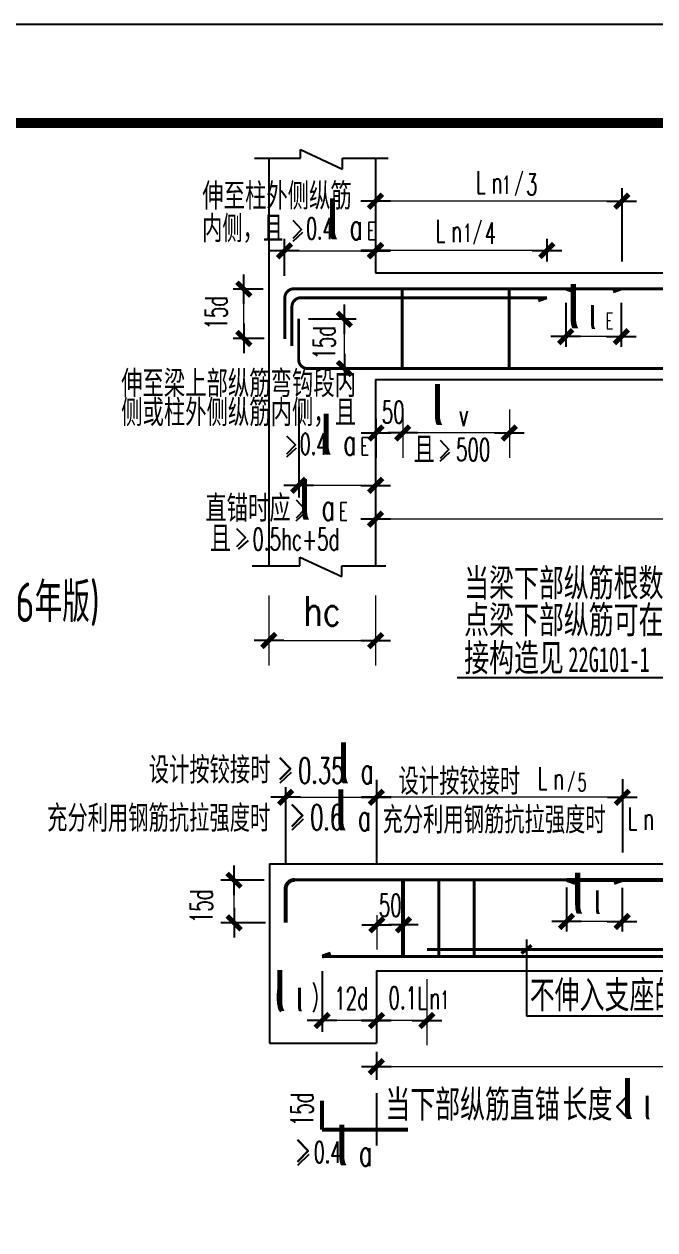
# Model space of a CAD drawing. Extents: x 250899 to 636064, y 268083 to 317384.
# Drawn here: x 402020 to 408401, y 301534 to 313733 of the extents above; entities that cross this region are included whole.
import ezdxf

# ---------------------------------------------------------------- set-up
doc = ezdxf.new("R2010")
doc.units = 0
doc.header["$LTSCALE"] = 1000
doc.header["$MEASUREMENT"] = 0
for name, color, linetype in [('PUB_DIM', 3, 'Continuous'), ('PUB_TITLE', 4, 'Continuous'), ('TEXT', 7, 'Continuous'), ('文字', 7, 'Continuous'), ('标注', 3, 'Continuous'), ('轮廓', 2, 'Continuous'), ('钢筋1', 1, 'Continuous')]:
    doc.layers.add(name, color=color, linetype=linetype)
doc.layers.add('Z-详图标注', color=3, linetype='Continuous', lineweight=18)
doc.styles.add('_HZTXT', font='gs_txt.shx', dxfattribs={"width": 0.8, "bigfont": 'gs_hztxt.shx'})
doc.styles.add('_SIMPLEX', font='SIMPLEX.shx', dxfattribs={"width": 0.711111})
doc.styles.add('_THZTXT', font='txt.shx', dxfattribs={"width": 0.8, "height": 400, "bigfont": 'hztxt.shx'})
doc.styles.add('_TXT', font='TXT', dxfattribs={"width": 1.028571})
doc.styles.add('BW_Rein', font='Tssdeng.shx', dxfattribs={"width": 0.7, "bigfont": 'hztxt.shx'})
doc.styles.add('DIM_FONT', font='SIMPLEX.shx', dxfattribs={"width": 0.8})
doc.dimstyles.new('AXIS', dxfattribs={"dimtxt": 300, "dimasz": 1, "dimexe": 250, "dimexo": 300, "dimgap": 150, "dimtad": 1, "dimdec": 0, "dimzin": 0, "dimdsep": 46, "dimtxsty": 'DIM_FONT', "dimblk": '_DIMX', "dimcen": 0.9, "dimse1": 1, "dimse2": 1, "dimclrt": 7, "dimadec": 0, "dimazin": 0, "dimtfac": 1, "dimtdec": 0, "dimtix": 1, "dimtmove": 2, "dimatfit": 3, "dimldrblk": '_DIMX', "dimfxl": 1, "dimtolj": 1, "dimtzin": 0, "dimarcsym": 0})
doc.dimstyles.new('DIMB', dxfattribs={"dimtxt": 300, "dimasz": 1, "dimexe": 250, "dimexo": 300, "dimgap": 150, "dimtad": 1, "dimdec": 0, "dimzin": 0, "dimdsep": 46, "dimtxsty": 'DIM_FONT', "dimblk": '_DIMX', "dimcen": 0, "dimse2": 1, "dimclrt": 7, "dimadec": 0, "dimazin": 0, "dimtfac": 1, "dimtdec": 0, "dimtix": 1, "dimtmove": 2, "dimatfit": 3, "dimldrblk": '_DIMX', "dimfxl": 1, "dimtolj": 1, "dimtzin": 0, "dimarcsym": 0})
doc.dimstyles.new('DIMN', dxfattribs={"dimtxt": 300, "dimasz": 1, "dimexe": 250, "dimexo": 300, "dimgap": 150, "dimtad": 1, "dimdec": 0, "dimzin": 0, "dimdsep": 46, "dimtxsty": 'DIM_FONT', "dimblk": '_DIMX', "dimcen": 0.9, "dimclrt": 7, "dimadec": 0, "dimazin": 0, "dimtfac": 1, "dimtdec": 0, "dimtix": 1, "dimtmove": 2, "dimatfit": 3, "dimldrblk": '_DIMX', "dimfxl": 1, "dimtolj": 1, "dimtzin": 0, "dimarcsym": 0})

# ---------------------------------------------------------------- blocks, each defined once
blk = doc.blocks.new('_DIMX')
blk.add_line((-150, 0), (150, 0))
at = {"const_width": 50}
blk.add_lwpolyline([(-70, -70), (70, 70)], dxfattribs=at)
blk = doc.blocks.new('*D16')
at = {"layer": 'Defpoints', "color": 0, "transparency": 16777216}
for p in [(3312, 3667), (3823, 3667), (3312, 2948)]:
    blk.add_point(p, dxfattribs=at)
at = {"layer": 'PUB_DIM', "color": 0, "lineweight": -2, "transparency": 16777216}
for p, q in [((3823, 3367), (3823, 2698)), ((3822, 2948), (3313, 2948))]:
    blk.add_line(p, q, dxfattribs=at)
at = {"layer": 'PUB_DIM', "color": 0, "lineweight": -2, "transparency": 16777216, "rotation": 180}
blk.add_blockref('_DIMX', (3312, 2948), dxfattribs=at)
at = {"layer": 'PUB_DIM', "color": 0, "lineweight": -2, "transparency": 16777216}
blk.add_blockref('_DIMX', (3823, 2948), dxfattribs=at)
blk = doc.blocks.new('*D19')
at = {"layer": 'Defpoints', "color": 0, "transparency": 16777216}
for p in [(2988, 10043), (3109, 10043), (3109, 9544)]:
    blk.add_point(p, dxfattribs=at)
at = {"layer": '标注', "color": 0, "lineweight": -2, "transparency": 16777216}
blk.add_line((2988, 9545), (2988, 10042), dxfattribs=at)
for p, rotation in [((2988, 10043), 90), ((2988, 9544), 270)]:
    blk.add_blockref('_DIMX', p, dxfattribs=dict(at, rotation=rotation))
blk = doc.blocks.new('*D20')
at = {"layer": 'Defpoints', "color": 0, "transparency": 16777216}
for p in [(2382, 10828), (3304, 10828), (3304, 10735)]:
    blk.add_point(p, dxfattribs=at)
at = {"layer": '标注', "color": 0, "lineweight": -2, "transparency": 16777216}
blk.add_line((2383, 10735), (3303, 10735), dxfattribs=at)
at = {"layer": '标注', "color": 0, "lineweight": -2, "transparency": 16777216, "rotation": 180}
blk.add_blockref('_DIMX', (2382, 10735), dxfattribs=at)
at = {"layer": '标注', "color": 0, "lineweight": -2, "transparency": 16777216}
blk.add_blockref('_DIMX', (3304, 10735), dxfattribs=at)
blk = doc.blocks.new('*D59')
at = {"layer": 'Defpoints', "color": 0, "transparency": 16777216}
for p in [(2394, 5247), (3312, 5247), (3312, 5206)]:
    blk.add_point(p, dxfattribs=at)
at = {"layer": '标注', "color": 0, "lineweight": -2, "transparency": 16777216}
blk.add_line((2395, 5206), (3311, 5206), dxfattribs=at)
at = {"layer": '标注', "color": 0, "lineweight": -2, "transparency": 16777216, "rotation": 180}
blk.add_blockref('_DIMX', (2394, 5206), dxfattribs=at)
at = {"layer": '标注', "color": 0, "lineweight": -2, "transparency": 16777216}
blk.add_blockref('_DIMX', (3312, 5206), dxfattribs=at)
blk = doc.blocks.new('*D60')
at = {"layer": 'Defpoints', "color": 0, "transparency": 16777216}
for p in [(1873, 4366), (1884, 4366), (1884, 3937)]:
    blk.add_point(p, dxfattribs=at)
at = {"layer": '标注', "color": 0, "lineweight": -2, "transparency": 16777216}
blk.add_line((1873, 3938), (1873, 4365), dxfattribs=at)
for p, rotation in [((1873, 4366), 90), ((1873, 3937), 270)]:
    blk.add_blockref('_DIMX', p, dxfattribs=dict(at, rotation=rotation))
blk = doc.blocks.new('*D61')
at = {"layer": 'Defpoints', "color": 0, "transparency": 16777216}
for p in [(5235, 3950), (5235, 3940), (5798, 3940)]:
    blk.add_point(p, dxfattribs=at)
at = {"layer": '标注', "color": 0, "lineweight": -2, "transparency": 16777216}
blk.add_line((5797, 3950), (5236, 3950), dxfattribs=at)
at = {"layer": '标注', "color": 0, "lineweight": -2, "transparency": 16777216, "rotation": 180}
blk.add_blockref('_DIMX', (5235, 3950), dxfattribs=at)
at = {"layer": '标注', "color": 0, "lineweight": -2, "transparency": 16777216}
blk.add_blockref('_DIMX', (5798, 3950), dxfattribs=at)
blk = doc.blocks.new('*D62')
at = {"layer": 'Defpoints', "color": 0, "transparency": 16777216}
for p in [(3312, 5206), (3312, 4306), (5801, 4306)]:
    blk.add_point(p, dxfattribs=at)
at = {"layer": '标注', "color": 0, "lineweight": -2, "transparency": 16777216}
blk.add_line((5800, 5206), (3313, 5206), dxfattribs=at)
at = {"layer": '标注', "color": 0, "lineweight": -2, "transparency": 16777216, "rotation": 180}
blk.add_blockref('_DIMX', (3312, 5206), dxfattribs=at)
at = {"layer": '标注', "color": 0, "lineweight": -2, "transparency": 16777216}
blk.add_blockref('_DIMX', (5801, 5206), dxfattribs=at)
blk = doc.blocks.new('*D63')
at = {"layer": 'Defpoints', "color": 0, "transparency": 16777216}
for p in [(3316, 4314), (3586, 4314), (3316, 3915)]:
    blk.add_point(p, dxfattribs=at)
at = {"layer": '标注', "color": 0, "lineweight": -2, "transparency": 16777216}
for p, q in [((3315, 3915), (3314, 3915)), ((3316, 4014), (3316, 3665)), ((3586, 3915), (3316, 3915)), ((3586, 4014), (3586, 3665)), ((3587, 3915), (3588, 3915))]:
    blk.add_line(p, q, dxfattribs=at)
blk.add_blockref('_DIMX', (3316, 3915), dxfattribs=at)
at = {"layer": '标注', "color": 0, "lineweight": -2, "transparency": 16777216, "rotation": 180}
blk.add_blockref('_DIMX', (3586, 3915), dxfattribs=at)
blk = doc.blocks.new('*D64')
at = {"layer": 'Defpoints', "color": 0, "transparency": 16777216}
for p in [(2763, 2948), (2763, 2048), (3312, 2048)]:
    blk.add_point(p, dxfattribs=at)
at = {"layer": '标注', "color": 0, "lineweight": -2, "transparency": 16777216}
blk.add_line((3311, 2948), (2764, 2948), dxfattribs=at)
at = {"layer": '标注', "color": 0, "lineweight": -2, "transparency": 16777216, "rotation": 180}
blk.add_blockref('_DIMX', (2763, 2948), dxfattribs=at)
at = {"layer": '标注', "color": 0, "lineweight": -2, "transparency": 16777216}
blk.add_blockref('_DIMX', (3312, 2948), dxfattribs=at)
blk = doc.blocks.new('*D65')
at = {"layer": 'Defpoints', "color": 0, "transparency": 16777216}
for p in [(1970, 10347), (2091, 10347), (2091, 9848)]:
    blk.add_point(p, dxfattribs=at)
at = {"layer": '标注', "color": 0, "lineweight": -2, "transparency": 16777216}
blk.add_line((1970, 9849), (1970, 10346), dxfattribs=at)
for p, rotation in [((1970, 10347), 90), ((1970, 9848), 270)]:
    blk.add_blockref('_DIMX', p, dxfattribs=dict(at, rotation=rotation))
blk = doc.blocks.new('*D66')
at = {"layer": 'Defpoints', "color": 0, "transparency": 16777216}
for p in [(5227, 10029), (5790, 10029), (5227, 9867)]:
    blk.add_point(p, dxfattribs=at)
at = {"layer": '标注', "color": 0, "lineweight": -2, "transparency": 16777216}
blk.add_line((5789, 9867), (5228, 9867), dxfattribs=at)
at = {"layer": '标注', "color": 0, "lineweight": -2, "transparency": 16777216, "rotation": 180}
blk.add_blockref('_DIMX', (5227, 9867), dxfattribs=at)
at = {"layer": '标注', "color": 0, "lineweight": -2, "transparency": 16777216}
blk.add_blockref('_DIMX', (5790, 9867), dxfattribs=at)
blk = doc.blocks.new('*D67')
at = {"layer": 'Defpoints', "color": 0, "transparency": 16777216}
for p in [(3578, 9431), (4658, 9431), (3578, 8892)]:
    blk.add_point(p, dxfattribs=at)
at = {"layer": '标注', "color": 0, "lineweight": -2, "transparency": 16777216}
for p, q in [((3578, 9131), (3578, 8642)), ((4658, 9131), (4658, 8642)), ((4657, 8892), (3579, 8892))]:
    blk.add_line(p, q, dxfattribs=at)
at = {"layer": '标注', "color": 0, "lineweight": -2, "transparency": 16777216, "rotation": 180}
blk.add_blockref('_DIMX', (3578, 8892), dxfattribs=at)
at = {"layer": '标注', "color": 0, "lineweight": -2, "transparency": 16777216}
blk.add_blockref('_DIMX', (4658, 8892), dxfattribs=at)
blk = doc.blocks.new('*D68')
at = {"layer": 'Defpoints', "color": 0, "transparency": 16777216}
for p in [(3308, 9338), (3578, 9338), (3308, 8892)]:
    blk.add_point(p, dxfattribs=at)
at = {"layer": '标注', "color": 0, "lineweight": -2, "transparency": 16777216}
for p, q in [((3308, 9038), (3308, 8642)), ((3578, 9038), (3578, 8642)), ((3307, 8892), (3306, 8892)), ((3578, 8892), (3308, 8892)), ((3579, 8892), (3580, 8892))]:
    blk.add_line(p, q, dxfattribs=at)
blk.add_blockref('_DIMX', (3308, 8892), dxfattribs=at)
at = {"layer": '标注', "color": 0, "lineweight": -2, "transparency": 16777216, "rotation": 180}
blk.add_blockref('_DIMX', (3578, 8892), dxfattribs=at)
blk = doc.blocks.new('*D69')
at = {"layer": 'Defpoints', "color": 0, "transparency": 16777216}
for p in [(2526, 8584), (3304, 8584), (2526, 8362)]:
    blk.add_point(p, dxfattribs=at)
at = {"layer": '标注', "color": 0, "lineweight": -2, "transparency": 16777216}
blk.add_line((3303, 8362), (2527, 8362), dxfattribs=at)
at = {"layer": '标注', "color": 0, "lineweight": -2, "transparency": 16777216, "rotation": 180}
blk.add_blockref('_DIMX', (2526, 8362), dxfattribs=at)
at = {"layer": '标注', "color": 0, "lineweight": -2, "transparency": 16777216}
blk.add_blockref('_DIMX', (3304, 8362), dxfattribs=at)
blk = doc.blocks.new('*D70')
at = {"layer": 'Defpoints', "color": 0, "transparency": 16777216}
for p in [(3312, 2480), (3312, 1580), (10782, 1580)]:
    blk.add_point(p, dxfattribs=at)
at = {"layer": '标注', "color": 0, "lineweight": -2, "transparency": 16777216}
blk.add_line((10781, 2480), (3313, 2480), dxfattribs=at)
for p, rotation in [((3312, 2480), 179.9999999999996), ((10782, 2480), 359.9999999999996)]:
    blk.add_blockref('_DIMX', p, dxfattribs=dict(at, rotation=rotation))
blk = doc.blocks.new('*D71')
at = {"layer": 'Defpoints', "color": 0, "transparency": 16777216}
for p in [(3304, 8020), (3304, 7862), (10247, 7862)]:
    blk.add_point(p, dxfattribs=at)
at = {"layer": '标注', "color": 0, "lineweight": -2, "transparency": 16777216}
blk.add_line((10246, 8020), (3305, 8020), dxfattribs=at)
for p, rotation in [((3304, 8020), 179.9999999999995), ((10247, 8020), 359.9999999999995)]:
    blk.add_blockref('_DIMX', p, dxfattribs=dict(at, rotation=rotation))
blk = doc.blocks.new('*D73')
at = {"layer": 'Defpoints', "color": 0, "transparency": 16777216}
for p in [(3304, 11237), (3304, 10337), (5794, 10337)]:
    blk.add_point(p, dxfattribs=at)
at = {"layer": '标注', "color": 0, "lineweight": -2, "transparency": 16777216}
blk.add_line((5793, 11237), (3305, 11237), dxfattribs=at)
at = {"layer": '标注', "color": 0, "lineweight": -2, "transparency": 16777216, "rotation": 180}
blk.add_blockref('_DIMX', (3304, 11237), dxfattribs=at)
at = {"layer": '标注', "color": 0, "lineweight": -2, "transparency": 16777216}
blk.add_blockref('_DIMX', (5794, 11237), dxfattribs=at)
blk = doc.blocks.new('*D74')
at = {"layer": 'Defpoints', "color": 0, "transparency": 16777216}
for p in [(3304, 10738), (3304, 10632), (5037, 10632)]:
    blk.add_point(p, dxfattribs=at)
at = {"layer": '标注', "color": 0, "lineweight": -2, "transparency": 16777216}
blk.add_line((5036, 10738), (3305, 10738), dxfattribs=at)
at = {"layer": '标注', "color": 0, "lineweight": -2, "transparency": 16777216, "rotation": 180}
blk.add_blockref('_DIMX', (3304, 10738), dxfattribs=at)
at = {"layer": '标注', "color": 0, "lineweight": -2, "transparency": 16777216}
blk.add_blockref('_DIMX', (5037, 10738), dxfattribs=at)
blk = doc.blocks.new('A$C14DB33D0')
at = {"layer": 'PUB_DIM'}
blk.add_line((7861.6, 6414.2), (4129.8, 6414.2), dxfattribs=at)
at = {"layer": '文字'}
for p, q in [((2469.6, 10831.6), (2566.3, 10923.1)), ((2405.9, 8651.3), (2502.6, 8742.8)), ((3958.1, 8605.6), (4054.8, 8697.2)), ((2500.7, 8001.4), (2597.4, 8093)), ((1917.8, 7715.4), (2016.7, 7804.6)), ((2338.3, 5351.3), (2454.4, 5461.1)), ((2460.2, 4877.7), (2576.2, 4987.5)), ((2516.4, 1484.1), (2632.4, 1594))]:
    blk.add_line(p, q, dxfattribs=at)
at = {"layer": '文字', "const_width": 30}
blk.add_lwpolyline([(3823.1, 3667.2), (10260.1, 3667.2)], dxfattribs=at)
at = {"layer": '标注'}
for p, q in [((2545.7, 11759.8), (2969.6, 11562.7)), ((2545.7, 11671.6), (2545.7, 11759.8)), ((2080.4, 11671.6), (2545.7, 11671.6)), ((2969.6, 11562.7), (2969.6, 11671.6)), ((2969.6, 11671.6), (3430.4, 11671.6)), ((5793.5, 11368.8), (5793.5, 10627.1)), ((2381.8, 10482.9), (2381.8, 10856.3)), ((5036.6, 10854.8), (5036.6, 10627.1)), ((2165.1, 10346.5), (1861.5, 10346.5)), ((5227.3, 10210.1), (5227.3, 9764.1)), ((5789.6, 10207.8), (5789.6, 9764.1)), ((3105.8, 10042.8), (2624, 10042.8)), ((2175.8, 9847.8), (1861.5, 9847.8)), ((3193.6, 9544.1), (2879.4, 9544.1)), ((2526.1, 9151.6), (2526.1, 8238.3)), ((2538.2, 7548.5), (2538.2, 7636.7)), ((2538.2, 7636.7), (2962.1, 7439.6)), ((2055.9, 7548.5), (2538.2, 7548.5)), ((2962.1, 7548.5), (3405.9, 7548.5)), ((2962.1, 7439.6), (2962.1, 7548.5)), ((3312.1, 5384), (3312.1, 4531.7)), ((5801.5, 5388.3), (5801.5, 4646.6)), ((2394.2, 4531.7), (2394.2, 5308.9)), ((2177.3, 4366), (1738.9, 4366)), ((5235.2, 4293.6), (5235.2, 3847.6)), ((5797.6, 4291.4), (5797.6, 3847.6)), ((2190, 3937.1), (1738.9, 3937.1)), ((4830.1, 3768.4), (4830.1, 2994.8)), ((2763.1, 3445.3), (2763.1, 2833.8)), ((4830.1, 2994.8), (9638.4, 2994.8)), ((3312.1, 2629.8), (3312.1, 2347.3)), ((3312.1, 2214), (3312.1, 1684.2))]:
    blk.add_line(p, q, dxfattribs=at)
at = {"layer": '标注', "const_width": 33.8}
blk.add_lwpolyline([(4881.2, 3708.6), (4779, 3625.8)], dxfattribs=at)
at = {"layer": '轮廓'}
for p, q in [((2224.1, 11671.6), (2224.1, 7548.5)), ((3304.1, 11671.6), (3304.1, 10512.3)), ((3304.1, 10512.3), (10246.6, 10512.3)), ((3304.1, 9432.3), (3304.1, 7548.5)), ((3304.1, 9432.3), (10246.6, 9432.3)), ((2232.1, 4531.7), (2232.1, 2719.3)), ((2232.1, 4531.7), (11862.1, 4531.7)), ((3312.1, 3451.7), (3312.1, 2719.3)), ((3312.1, 3451.7), (10782.1, 3451.7)), ((2232.1, 2719.3), (3312.1, 2719.3))]:
    blk.add_line(p, q, dxfattribs=at)
at = {"layer": '钢筋1'}
for points, const_width in [([(2476.1, 10350.3, 0.4142136), (2386.1, 10260.3)], 30), ([(2547.8, 10260.3, 0.4142136), (2457.8, 10170.3)], 30), ([(2525.7, 9634.1, 0.4142136), (2615.7, 9544.1)], 30), ([(2484.1, 4369.7, 0.4142136), (2394.1, 4279.7, 0.4142136)], 40)]:
    blk.add_lwpolyline(points, format="xyb", dxfattribs=dict(at, const_width=const_width))
for points, const_width in [([(2386.1, 10260.3), (2386.1, 9841.1)], 30), ([(2476.1, 10350.3), (22054.2, 10350.3)], 30), ([(2547.8, 10260.3), (5036.6, 10260.3)], 30), ([(3574.1, 10350.3), (3574.1, 9544.1)], 30), ([(4654.1, 10350.3), (4654.1, 9544.1)], 30), ([(5036.6, 10260.3), (4949.6, 10229.3)], 30), ([(5223.1, 10350.3), (5310.1, 10319.3)], 30), ([(5793.5, 10350.3), (5706.5, 10319.3)], 30), ([(2457.8, 10170.3), (2457.8, 9772.5)], 30), ([(2525.7, 10048), (2525.7, 9634.1)], 30), ([(2615.7, 9544.1), (11120.9, 9544.1)], 30), ([(2394.1, 4279.7), (2394.1, 3938.3)], 40), ([(2484.1, 4369.7), (5798.8, 4369.7)], 30), ([(3582.1, 4369.7), (3582.1, 3594.6)], 40), ([(3942.1, 4369.7), (3942.1, 3594.6)], 30), ([(4302.1, 4369.7), (4302.1, 3594.6)], 30), ([(5238.2, 4369.7), (5325.2, 4338.7)], 40), ([(5238.2, 4369.7), (8880.5, 4369.7)], 40), ([(5801.5, 4369.7), (5714.5, 4338.7)], 40), ([(2763.1, 3594.6), (2850.1, 3625.5)], 40), ([(2763.1, 3594.6), (11656.4, 3594.6)], 30), ([(2763.1, 2137.4), (2763.1, 1843.8)], 40), ([(2763.1, 1843.8), (3630.6, 1843.8)], 40)]:
    blk.add_lwpolyline(points, dxfattribs=dict(at, const_width=const_width))
at = {"layer": 'TEXT'}
for s, height, style, width, p in [('>', 216, '_SIMPLEX', 0.6, (2444.5, 10859.2)), ('0.6', 259.2, '_SIMPLEX', 0.6, (2642.1, 4873.5)), ('12d', 225, '_SIMPLEX', 0.6, (2885.6, 3059.5)), ('0.1L', 225, '_SIMPLEX', 0.6, (3434.3, 3063.9)), ('长度', 315, '_THZTXT', 0.8, (5195.6, 1934.2)), ('<', 259.2, '_SIMPLEX', 0.6, (5718.6, 1963.7))]:
    blk.add_text(s, height=height, rotation=360, dxfattribs=dict(at, style=style, width=width)).set_placement(p)
at = {"layer": '文字'}
for s, height, rotation, style, width, p in [('L', 225, 360, '_SIMPLEX', 0.6, (4319, 11315)), ('1', 180, 360, '_SIMPLEX', 0.6, (4580.6, 11311)), ('/', 162, 360, '_SIMPLEX', 0.6, (4706.3, 11346.7)), ('3', 216, 360, '_SIMPLEX', 0.6, (4828.3, 11299.4)), ('伸至柱外侧纵筋', 270, 360, '_THZTXT', 0.8, (1551, 11152.2)), ('n', 225, 360, '_SIMPLEX', 0.6, (4476, 11314.7)), ('ι', 540, 360, '_HZTXT', 0.8, (2803.6, 10852.5)), ('内侧，且', 270, 360, '_HZTXT', 0.8, (1548.9, 10822.4)), ('0.4', 216, 360, '_SIMPLEX', 0.6, (2600.2, 10852.7)), (' a', 270, 360, '_SIMPLEX', 0.6, (2930.5, 10846.2)), ('E', 180, 360, '_SIMPLEX', 0.6, (3217.2, 10846.2)), ('L', 225, 360, '_SIMPLEX', 0.6, (3910.7, 10822.8)), ('1', 180, 360, '_SIMPLEX', 0.6, (4186.7, 10825)), ('/', 162, 360, '_SIMPLEX', 0.6, (4287.1, 10852)), ('4', 216, 360, '_SIMPLEX', 0.6, (4409.1, 10804.6)), ('n', 225, 360, '_SIMPLEX', 0.6, (4067.8, 10822.6)), ('ι', 585, 360, '_HZTXT', 0.8, (5234.9, 9949.4)), ('15d', 225, 90, '_SIMPLEX', 0.6, (1803.8, 9938.7)), ('ι', 315, 360, '_HZTXT', 0.8, (5460.2, 9945.2)), ('E', 162, 360, '_SIMPLEX', 0.6, (5630.9, 9944.8)), ('15d', 225, 90, '_SIMPLEX', 0.6, (2896.1, 9635)), ('伸至梁上部纵筋弯钩段内', 270, 360, '_THZTXT', 0.8, (730.1, 9254.7)), ('ι', 540, 360, '_HZTXT', 0.8, (3866.2, 8974.3)), ('侧或柱外侧纵筋内侧，且', 270, 360, '_THZTXT', 0.8, (730.1, 8961.4)), ('50', 225, 360, '_SIMPLEX', 0.6, (3366.1, 8990.2)), ('ι', 540, 360, '_HZTXT', 0.8, (2739.9, 8672.2)), ('v', 225, 360, '_SIMPLEX', 0.6, (4148, 8962)), ('>', 216, 360, '_SIMPLEX', 0.6, (2381.8, 8678.9)), ('0.4', 216, 360, '_SIMPLEX', 0.6, (2536.5, 8672.4)), (' a', 270, 360, '_SIMPLEX', 0.6, (2866.8, 8665.9)), ('E', 180, 360, '_SIMPLEX', 0.6, (3148.7, 8666.5)), ('且', 270, 360, '_THZTXT', 0.8, (3686.3, 8585.2)), ('>', 216, 360, '_SIMPLEX', 0.6, (3934, 8633.2)), ('500', 225, 360, '_SIMPLEX', 0.6, (4117.6, 8610.8)), ('ι', 540, 360, '_HZTXT', 0.8, (2521.4, 8013.3)), ('直锚时应', 270, 360, '_THZTXT', 0.8, (1580.9, 7992.3)), ('>', 216, 360, '_SIMPLEX', 0.6, (2476.7, 8029)), (' a', 270, 360, '_SIMPLEX', 0.6, (2648.3, 8007)), ('E', 180, 360, '_SIMPLEX', 0.6, (2935, 8007)), ('且', 270, 360, '_THZTXT', 0.8, (1625.6, 7684.2)), ('0.5hc+5d', 225, 360, '_SIMPLEX', 0.6, (2058.2, 7705.4)), ('>', 216, 360, '_SIMPLEX', 0.6, (1875.5, 7741.3)), ('当梁下部纵筋根数较多时，中间节', 315, 360, '_THZTXT', 0.8, (4200, 7207.2)), ('点梁下部纵筋可在节点外连接，连', 315, 360, '_THZTXT', 0.8, (4200, 6833.8)), ('接构造见', 315, 360, '_THZTXT', 0.8, (4200, 6450.3)), ('22G101-1', 252, 360, '_TXT', 0.6, (5253.6, 6474.1)), ('ι', 540, 360, '_HZTXT', 0.8, (2915.1, 5347.8)), ('设计按铰接时', 270, 360, '_HZTXT', 0.8, (1009.4, 5344.8)), ('>', 259.2, 360, '_SIMPLEX', 0.6, (2309.5, 5384.4)), ('0.35', 259.2, 360, '_SIMPLEX', 0.6, (2520.2, 5347.1)), (' a', 270, 360, '_SIMPLEX', 0.6, (3042, 5341.5)), ('设计按铰接时', 270, 360, '_HZTXT', 0.8, (3536.1, 5230.1)), ('L', 225, 360, '_SIMPLEX', 0.6, (4943.1, 5284.4)), ('n', 225, 360, '_SIMPLEX', 0.6, (5100.2, 5284.2)), ('/', 135, 360, '_SIMPLEX', 0.6, (5244.7, 5306.2)), ('5', 180, 360, '_SIMPLEX', 0.6, (5346.4, 5266.7)), ('ι', 540, 360, '_HZTXT', 0.8, (2888.2, 4873.4)), ('充分利用钢筋抗拉强度时', 270, 360, '_HZTXT', 0.8, (-18.7, 4856.6)), ('>', 259.2, 360, '_SIMPLEX', 0.6, (2431.3, 4910.8)), ('充分利用钢筋抗拉强度时', 270, 360, '_HZTXT', 0.8, (3374.1, 4839.5)), (' a', 270, 360, '_SIMPLEX', 0.6, (3015.1, 4867.1)), ('L', 225, 360, '_SIMPLEX', 0.6, (5852.9, 4878.4)), ('n', 225, 360, '_SIMPLEX', 0.6, (6009.9, 4878.2)), ('ι', 540, 360, '_HZTXT', 0.8, (5283.9, 4027.8)), ('15d', 225, 90, '_SIMPLEX', 0.6, (1654.1, 3933.1)), ('50', 225, 360, '_SIMPLEX', 0.6, (3335.9, 4001)), ('ι', 315, 360, '_HZTXT', 0.8, (5509.3, 4023.6)), ('ι', 540, 360, '_HZTXT', 0.8, (2270.9, 3043.5)), ('(', 198, 360, '_SIMPLEX', 0.6, (2290.6, 3100.5)), (')', 198, 360, '_SIMPLEX', 0.6, (2657.2, 3097.3)), ('不伸入支座的下部纵筋', 315, 360, '_THZTXT', 0.8, (4863.8, 3039.5)), ('ι', 315, 360, '_HZTXT', 0.8, (2496.3, 3039.3)), ('n', 225, 360, '_SIMPLEX', 0.6, (3847.7, 3063.6)), ('1', 180, 360, '_SIMPLEX', 0.6, (3958.2, 3066.5)), ('ι', 540, 360, '_HZTXT', 0.8, (5787.3, 1951.2)), ('15d', 225, 90, '_SIMPLEX', 0.6, (2671.6, 1879)), ('当下部纵筋直锚', 315, 360, '_THZTXT', 0.8, (3402.9, 1934.2)), ('当下部纵筋直锚', 315, 360, '_THZTXT', 0.8, (3402.9, 1934.2)), ('ι', 315, 360, '_HZTXT', 0.8, (6012.7, 1947)), ('ι', 540, 360, '_HZTXT', 0.8, (2898.5, 1480.8)), ('>', 259.2, 360, '_SIMPLEX', 0.6, (2487.5, 1517.2)), ('0.4', 216, 360, '_SIMPLEX', 0.6, (2678.2, 1506.2)), (' a', 270, 360, '_SIMPLEX', 0.6, (3025.4, 1474.5))]:
    blk.add_text(s, height=height, rotation=rotation, dxfattribs=dict(at, style=style, width=width)).set_placement(p)
at = {"layer": 'PUB_DIM'}
blk.add_aligned_dim(p1=(2224.1, 7548.5), p2=(3304.1, 7548.5), distance=-757.4, text='hc', dimstyle='DIMN', dxfattribs=at).render()
dim = blk.add_linear_dim(base=(3312.1, 2947.5), p1=(3823.1, 3667.2), p2=(3312.1, 3667.2), angle=180, text=' ', dimstyle='DIMB', dxfattribs=at)
dim.commit()
dim.dimension.update_dxf_attribs({"geometry": '*D16', "text_midpoint": (4211.3, 3079.7), "dimtype": 129})
at = {"layer": '标注'}
for p1, p2, distance, dimstyle, picture, middle in [((5793.5, 10336.5), (3304.1, 10336.5), -900, 'AXIS', '*D73', (4548.8, 11236.5)), ((2381.8, 10827.7), (3304.1, 10827.7), -92.3, 'AXIS', '*D20', (2843, 10735.4)), ((5036.6, 10632.4), (3304.1, 10632.4), -106, 'AXIS', '*D74', (4170.4, 10738.3)), ((2091.1, 9847.8), (2091.1, 10346.5), 120.7, 'AXIS', '*D65', (1970.4, 10097.2)), ((3109, 9544.1), (3109, 10042.8), 120.7, 'AXIS', '*D19', (2988.3, 9793.4)), ((5789.6, 10029.5), (5227.3, 10029.5), 162.8, 'AXIS', '*D66', (5508.4, 9866.7)), ((4658.3, 9431.5), (3578.3, 9431.5), 539.3, 'DIMN', '*D67', (4118.3, 8892.2)), ((3304.1, 8584.3), (2526.1, 8584.3), 222.3, 'AXIS', '*D69', (2915.1, 8362)), ((10246.6, 7862), (3304.1, 7862), -157.6, 'AXIS', '*D71', (6775.4, 8019.6)), ((2394.2, 5247.2), (3312.1, 5247.2), -41.2, 'AXIS', '*D59', (2853.1, 5206)), ((5801.5, 4306), (3312.1, 4306), -900, 'AXIS', '*D62', (4556.8, 5206)), ((1884.2, 3937.1), (1884.2, 4366), 11.1, 'AXIS', '*D60', (1873.1, 4151.6)), ((5797.6, 3940.5), (5235.2, 3940.5), -9.7, 'AXIS', '*D61', (5516.4, 3950.2)), ((3312.1, 2047.5), (2763.1, 2047.5), -900, 'AXIS', '*D64', (3037.6, 2947.5)), ((10782.1, 1579.7), (3312.1, 1579.7), -900, 'AXIS', '*D70', (7047.1, 2479.7))]:
    dim = blk.add_aligned_dim(p1=p1, p2=p2, distance=distance, text=' ', dimstyle=dimstyle, dxfattribs=at)
    dim.commit()
    dim.dimension.update_dxf_attribs({"geometry": picture, "text_midpoint": middle})
for base, p1, p2, picture, middle in [((3308.3, 8892.2), (3578.3, 9338), (3308.3, 9338), '*D68', (2788.4, 9162.2)), ((3316.2, 3914.6), (3586.2, 4313.7), (3316.2, 4313.7), '*D63', (2796.3, 4184.6))]:
    dim = blk.add_linear_dim(base=base, p1=p1, p2=p2, angle=180, text=' ', dimstyle='DIMN', dxfattribs=at)
    dim.commit()
    dim.dimension.update_dxf_attribs({"geometry": picture, "text_midpoint": middle, "dimtype": 129})

msp = doc.modelspace()

# ---------------------------------------------------------------- linework, layer by layer
at = {"layer": 'PUB_TITLE'}
msp.add_lwpolyline([(384081.7, 271733.2), (384081.7, 313733.2), (443481.7, 313733.2), (443481.7, 271733.2)], close=True, dxfattribs=at)
at = {"layer": 'PUB_TITLE', "const_width": 100}
msp.add_lwpolyline([(386581.7, 272733.2), (442481.7, 272733.2), (442481.7, 312733.2), (386581.7, 312733.2)], close=True, dxfattribs=at)

# ---------------------------------------------------------------- block references
at = {"layer": 'Z-详图标注'}
msp.add_blockref('A$C14DB33D0', (402271.8, 300704.6), dxfattribs=at)

# ---------------------------------------------------------------- texts
at = {"style": 'BW_Rein', "width": 0.7}
msp.add_text('(2)建筑抗震设计规范GB50011-2010(2016年版)', height=400, rotation=360, dxfattribs=at).set_placement((396566, 307683.9))

doc.saveas('drawing.dxf')
